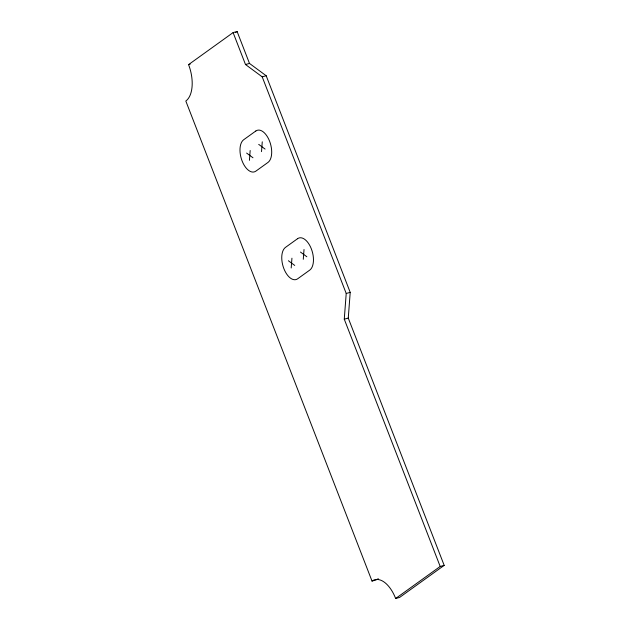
<?xml version="1.0" encoding="UTF-8"?>
<svg xmlns="http://www.w3.org/2000/svg" width="630" height="630" viewBox="0 0 630 630"><rect width="100%" height="100%" fill="white"/><g stroke="black" fill="none" stroke-linecap="round" stroke-linejoin="round"><path stroke-width="0.94" d="M249.425 160.327L250.165 150.523M261.521 151.625L262.261 141.829M291.194 267.994L291.934 258.198M303.282 259.3L304.022 249.504M395.648 598.5L440.189 566.465L344.271 319.182L346.216 293.462L262.198 76.836L245.495 64.52L233.108 32.587L237.1 31.5L249.488 63.433L266.191 75.75L350.209 292.375L348.264 318.103L444.181 565.378L399.641 597.413L395.648 598.5A29.271 15.514 74.8 0 0 372.015 581.073L185.819 101.028A29.271 15.514 74.8 0 0 188.567 64.622L233.108 32.587M235.51 32.642L237.1 31.5M188.567 64.622L190.165 64.189M245.495 64.52L249.488 63.433M262.198 76.836L266.191 75.75M346.216 293.462L350.209 292.375M344.271 319.182L348.264 318.103M372.015 581.073L376.008 579.986A29.271 15.514 74.8 0 1 378.362 578.773M440.189 566.465L444.181 565.378M258.709 144.38L265.072 149.074M246.614 153.074L252.976 157.768M300.471 252.055L306.834 256.749M288.382 260.749L294.745 265.443M255.796 131.024L243.708 139.718A17.073 9.048 74.8 0 0 242.101 160.957A17.073 9.048 74.8 0 0 255.89 171.124L267.978 162.43A17.073 9.048 74.8 0 0 269.585 141.191A17.073 9.048 74.8 0 0 255.796 131.024M297.565 238.699L285.469 247.393A17.073 9.048 74.8 0 0 283.87 268.632A17.073 9.048 74.8 0 0 297.651 278.799L309.747 270.105A17.073 9.048 74.8 0 0 311.346 248.866A17.073 9.048 74.8 0 0 297.565 238.699"/></g></svg>
